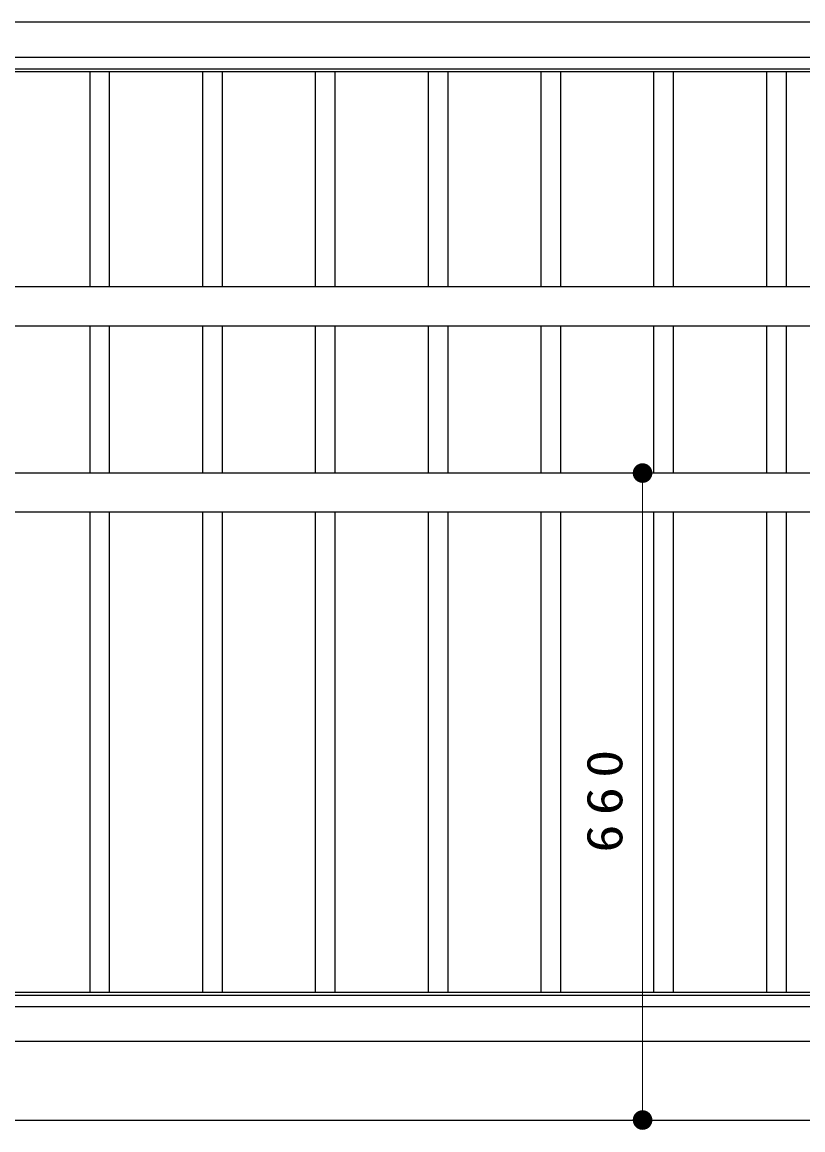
# Model space of a CAD drawing. Units: millimetres on the paper, scale 1:20. Extents: x -365 to 0, y 0 to 257.
# Drawn here: x -97 to -57.2, y 166.2 to 222.7 of the extents above; entities that cross this region are included whole.
import ezdxf

# ---------------------------------------------------------------- set-up
doc = ezdxf.new("R2010")
doc.units = ezdxf.units.MM
doc.layers.add('LY_1', color=7, linetype='Continuous', lineweight=25)
doc.styles.add('ＭＳ ゴシック', font='')
doc.styles.get('ＭＳ ゴシック').set_extended_font_data('MS Gothic')

# ---------------------------------------------------------------- blocks, each defined once
blk = doc.blocks.new('filled_dot')
at = {"color": 0, "linetype": 'Continuous', "lineweight": -2, "const_width": 1.25}
blk.add_lwpolyline([(-0.625, 0, 1), (0.625, 0, 1)], format="xyb", close=True, dxfattribs=at)

msp = doc.modelspace()

# ---------------------------------------------------------------- linework, layer by layer
at = {"layer": 'LY_1', "color": 21}
for p, q in [((-39.705, 222.708), (-129.205, 222.708)), ((-39.705, 170.708), (-129.205, 170.708))]:
    msp.add_line(p, q, dxfattribs=at)
at = {"layer": 'LY_1', "color": 190}
for p, q in [((-129.18, 220.923), (-39.73, 220.923)), ((-129.18, 220.333), (-39.73, 220.333)), ((-129.18, 220.183), (-39.73, 220.183)), ((-39.455, 209.208), (-129.205, 209.208)), ((-39.455, 207.208), (-129.205, 207.208)), ((-39.455, 199.708), (-129.205, 199.708)), ((-39.455, 197.708), (-129.205, 197.708)), ((-129.18, 173.233), (-39.73, 173.233)), ((-129.18, 173.083), (-39.73, 173.083)), ((-129.18, 172.493), (-39.73, 172.493))]:
    msp.add_line(p, q, dxfattribs=at)
at = {"layer": 'LY_1', "color": 40}
for p, q in [((-93.58, 209.208), (-93.58, 220.183)), ((-92.58, 209.208), (-92.58, 220.183)), ((-87.83, 209.208), (-87.83, 220.183)), ((-86.83, 209.208), (-86.83, 220.183)), ((-82.08, 209.208), (-82.08, 220.183)), ((-81.08, 209.208), (-81.08, 220.183)), ((-76.33, 209.208), (-76.33, 220.183)), ((-75.33, 209.208), (-75.33, 220.183)), ((-70.58, 209.208), (-70.58, 220.183)), ((-69.58, 209.208), (-69.58, 220.183)), ((-64.83, 209.208), (-64.83, 220.183)), ((-63.83, 209.208), (-63.83, 220.183)), ((-59.08, 209.208), (-59.08, 220.183)), ((-58.08, 209.208), (-58.08, 220.183)), ((-93.58, 199.708), (-93.58, 207.208)), ((-92.58, 199.708), (-92.58, 207.208)), ((-87.83, 199.708), (-87.83, 207.208)), ((-86.83, 199.708), (-86.83, 207.208)), ((-82.08, 199.708), (-82.08, 207.208)), ((-81.08, 199.708), (-81.08, 207.208)), ((-76.33, 199.708), (-76.33, 207.208)), ((-75.33, 199.708), (-75.33, 207.208)), ((-70.58, 199.708), (-70.58, 207.208)), ((-69.58, 199.708), (-69.58, 207.208)), ((-64.83, 199.708), (-64.83, 207.208)), ((-63.83, 199.708), (-63.83, 207.208)), ((-59.08, 199.708), (-59.08, 207.208)), ((-58.08, 199.708), (-58.08, 207.208)), ((-93.58, 173.233), (-93.58, 197.708)), ((-92.58, 173.233), (-92.58, 197.708)), ((-87.83, 173.233), (-87.83, 197.708)), ((-86.83, 173.233), (-86.83, 197.708)), ((-82.08, 173.233), (-82.08, 197.708)), ((-81.08, 173.233), (-81.08, 197.708)), ((-76.33, 173.233), (-76.33, 197.708)), ((-75.33, 173.233), (-75.33, 197.708)), ((-70.58, 173.233), (-70.58, 197.708)), ((-69.58, 173.233), (-69.58, 197.708)), ((-64.83, 173.233), (-64.83, 197.708)), ((-63.83, 173.233), (-63.83, 197.708)), ((-59.08, 173.233), (-59.08, 197.708)), ((-58.08, 173.233), (-58.08, 197.708))]:
    msp.add_line(p, q, dxfattribs=at)
at = {"layer": 'LY_1', "lineweight": 13}
msp.add_line((-65.412, 166.708), (-65.412, 199.708), dxfattribs=at)
at = {"layer": 'LY_1'}
msp.add_line((-137.455, 166.708), (-30.05, 166.708), dxfattribs=at)

# ---------------------------------------------------------------- block references
at = {"layer": 'LY_1', "lineweight": 13, "xscale": 0.4, "yscale": 0.4}
for p, rotation in [((-65.412, 199.708), 270), ((-65.412, 166.708), 90)]:
    msp.add_blockref('filled_dot', p, dxfattribs=dict(at, rotation=rotation))

# ---------------------------------------------------------------- texts
at = {"layer": 'LY_1', "insert": (-66.412, 183.208), "char_height": 1.833, "attachment_point": 8, "rotation": 90, "style": 'ＭＳ ゴシック'}
msp.add_mtext('\\T1.33;\\W1.15;660', dxfattribs=at)

doc.saveas('drawing.dxf')
